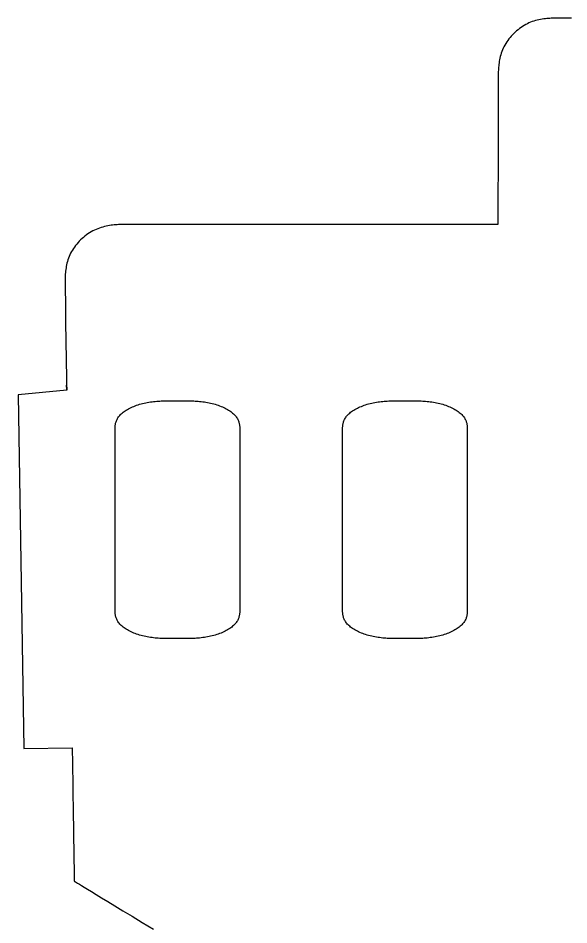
# Model space of a CAD drawing. Header units: millimetres. Extents: x 26 to 901, y 18 to 261.
# Drawn here: x 25.6 to 80.1, y 136.8 to 226.5 of the extents above; entities that cross this region are included whole.
import ezdxf

# ---------------------------------------------------------------- set-up
doc = ezdxf.new("R2010")
doc.units = ezdxf.units.MM

msp = doc.modelspace()

# ---------------------------------------------------------------- linework, layer by layer
at = {"flags": 128}
for points in [[(80.328989, 226.546289), (79.604828, 226.546289), (78.913376, 226.546229), (78.810935, 226.54581), (78.700592, 226.544672), (78.582875, 226.542455), (78.458315, 226.538801), (78.327441, 226.53335), (78.190782, 226.525742), (78.048869, 226.515619), (77.902231, 226.50262), (77.751396, 226.486386), (77.596896, 226.466558), (77.439258, 226.442776), (77.279014, 226.414681), (77.116692, 226.381914), (76.952822, 226.344115), (76.787934, 226.300924), (76.622556, 226.251983), (76.457219, 226.196932), (76.292452, 226.135411), (76.128785, 226.067061), (75.966707, 225.99163), (75.806543, 225.909289), (75.648578, 225.820319), (75.493098, 225.724999), (75.340387, 225.623609), (75.190732, 225.516428), (75.044417, 225.403735), (74.901727, 225.285811), (74.762948, 225.162935), (74.628365, 225.035386), (74.498262, 224.903443), (74.372925, 224.767387), (74.252639, 224.627497), (74.13769, 224.484052), (74.028362, 224.337331), (73.924941, 224.187616), (73.827711, 224.035184), (73.736959, 223.880315), (73.652969, 223.723289), (73.576025, 223.564386), (73.506306, 223.403925), (73.443553, 223.242385), (73.387398, 223.080285), (73.337477, 222.918144), (73.293421, 222.756483), (73.254864, 222.59582), (73.221441, 222.436674), (73.192783, 222.279564), (73.168525, 222.125011), (73.1483, 221.973532), (73.13174, 221.825648), (73.118481, 221.681877), (73.108155, 221.542738), (73.100395, 221.408752), (73.094834, 221.280436), (73.091107, 221.158311), (73.088846, 221.042896), (73.087685, 220.934709), (73.087257, 220.834271), (73.087196, 220.742099), (73.087196, 220.156334), (73.087195, 220.156042), (73.08719, 220.153997), (73.087177, 220.148445), (73.087151, 220.137632), (73.087108, 220.119807), (73.087044, 220.093215), (73.086955, 220.056102), (73.086836, 220.006717), (73.086683, 219.943305), (73.086493, 219.864113), (73.086259, 219.767388), (73.08598, 219.651376), (73.08565, 219.514325), (73.085265, 219.35448), (73.084821, 219.170088), (73.084314, 218.959396), (73.083739, 218.720652), (73.083092, 218.452101), (73.08237, 218.151989), (73.081567, 217.818565), (73.080681, 217.450951), (73.07972, 217.051777), (73.078692, 216.624549), (73.077604, 216.172776), (73.076465, 215.699962), (73.075284, 215.209614), (73.07407, 214.705241), (73.07283, 214.190347), (73.071573, 213.66844), (73.070308, 213.143026), (73.069043, 212.617613), (73.067786, 212.095706), (73.066546, 211.580812), (73.065332, 211.076439), (73.064151, 210.586091), (73.063013, 210.113277), (73.061925, 209.661504), (73.060896, 209.234276), (73.059935, 208.835102), (73.05905, 208.467488), (73.058247, 208.134064), (73.057524, 207.833952), (73.056877, 207.565401), (73.056302, 207.326656), (73.055795, 207.115965), (73.055351, 206.931573), (73.054966, 206.771728), (73.054636, 206.634677), (73.054357, 206.518665), (73.054124, 206.42194), (73.053933, 206.342748), (73.053781, 206.279336), (73.053662, 206.229951), (73.053572, 206.192838), (73.053508, 206.166246), (73.053465, 206.148421), (73.053439, 206.137608), (73.053426, 206.132056), (73.053421, 206.130011), (73.05342, 206.129719), (73.052665, 206.129719), (73.047375, 206.129719), (73.033018, 206.129719), (73.005059, 206.129719), (72.958965, 206.129719), (72.890202, 206.129719), (72.794235, 206.129719), (72.666532, 206.129719), (72.502558, 206.129719), (72.297779, 206.129719), (72.047662, 206.129719), (71.747672, 206.129719), (71.393276, 206.129719), (70.979941, 206.129719), (70.503131, 206.129719), (69.958313, 206.129719), (69.340954, 206.129719), (68.64652, 206.129719), (67.870476, 206.129719), (67.008289, 206.129719), (66.057692, 206.129719), (65.025486, 206.129719), (63.920739, 206.129719), (62.752517, 206.129719), (61.529889, 206.129719), (60.261923, 206.129719), (58.957686, 206.129719), (57.626246, 206.129719), (56.27667, 206.129719), (54.918027, 206.129719), (53.559384, 206.129719), (52.209808, 206.129719), (50.878368, 206.129719), (49.574131, 206.129719), (48.306165, 206.129719), (47.083537, 206.129719), (45.915315, 206.129719), (44.810567, 206.129719), (43.778361, 206.129719), (42.827764, 206.129719), (41.965578, 206.129719), (41.189534, 206.129719), (40.4951, 206.129719), (39.877741, 206.129719), (39.332923, 206.129719), (38.856113, 206.129719), (38.442777, 206.129719), (38.088382, 206.129719), (37.788392, 206.129719), (37.538275, 206.129719), (37.333496, 206.129719), (37.169522, 206.129719), (37.041819, 206.129719), (36.945852, 206.129719), (36.877088, 206.129719), (36.830995, 206.129719), (36.803036, 206.129719), (36.788679, 206.129719), (36.783389, 206.129719), (36.782634, 206.129719), (36.087438, 206.129658), (35.984435, 206.129235), (35.873473, 206.128088), (35.755077, 206.125853), (35.629774, 206.122169), (35.49809, 206.116674), (35.36055, 206.109004), (35.217679, 206.098798), (35.070003, 206.085692), (34.918048, 206.069326), (34.76234, 206.049336), (34.603405, 206.02536), (34.441767, 205.997036), (34.277953, 205.964001), (34.112488, 205.925894), (33.945899, 205.882351), (33.778709, 205.83301), (33.611447, 205.777509), (33.444637, 205.715486), (33.278804, 205.646578), (33.114438, 205.570531), (32.951883, 205.487518), (32.791445, 205.397822), (32.633431, 205.301725), (32.478149, 205.199508), (32.325904, 205.091454), (32.177005, 204.977845), (32.031757, 204.858962), (31.890468, 204.735087), (31.753445, 204.606504), (31.620995, 204.473492), (31.493425, 204.336334), (31.371041, 204.195313), (31.254151, 204.05071), (31.143061, 203.902807), (31.038079, 203.751886), (30.939511, 203.598229), (30.847664, 203.442118), (30.762845, 203.283835), (30.685361, 203.123662), (30.615404, 202.96192), (30.5527, 202.799094), (30.49686, 202.635706), (30.447496, 202.472278), (30.404218, 202.309336), (30.366637, 202.147401), (30.334366, 201.986997), (30.307014, 201.828647), (30.284194, 201.672874), (30.265516, 201.520202), (30.250591, 201.371153), (30.239031, 201.226251), (30.230446, 201.086018), (30.224448, 200.950979), (30.220648, 200.821656), (30.218657, 200.698573), (30.218086, 200.582252), (30.218547, 200.473217), (30.21965, 200.371991), (30.221005, 200.279097), (30.230029, 199.688741), (30.230029, 199.688686), (30.230035, 199.688304), (30.230051, 199.687267), (30.230082, 199.685248), (30.230132, 199.681919), (30.230208, 199.676953), (30.230314, 199.670021), (30.230455, 199.660798), (30.230636, 199.648955), (30.230862, 199.634165), (30.231138, 199.6161), (30.231469, 199.594434), (30.231859, 199.568837), (30.232315, 199.538984), (30.232841, 199.504547), (30.233442, 199.465197), (30.234123, 199.420609), (30.234889, 199.370453), (30.235745, 199.314403), (30.236696, 199.252132), (30.237744, 199.183476), (30.238883, 199.108925), (30.240101, 199.029134), (30.241389, 198.94476), (30.242738, 198.856456), (30.244136, 198.764877), (30.245575, 198.670678), (30.247043, 198.574516), (30.248532, 198.477042), (30.250031, 198.378915), (30.251529, 198.280787), (30.253017, 198.183314), (30.254486, 198.087151), (30.255924, 197.992953), (30.257323, 197.901374), (30.258671, 197.81307), (30.25996, 197.728695), (30.261178, 197.648905), (30.262317, 197.574354), (30.263365, 197.505697), (30.264316, 197.443426), (30.265172, 197.387376), (30.265937, 197.337221), (30.266618, 197.292632), (30.26722, 197.253283), (30.267745, 197.218845), (30.268201, 197.188992), (30.268592, 197.163396), (30.268923, 197.141729), (30.269199, 197.123664), (30.269425, 197.108875), (30.269606, 197.097031), (30.269747, 197.087808), (30.269852, 197.080877), (30.269928, 197.07591), (30.269979, 197.072581), (30.27001, 197.070562), (30.270026, 197.069525), (30.270032, 197.069143), (30.270032, 197.069088), (30.267676, 197.031892), (30.267327, 197.026377), (30.266953, 197.020429), (30.266556, 197.014074), (30.266138, 197.007336), (30.265701, 197.00024), (30.265248, 196.99281), (30.264782, 196.985072), (30.264305, 196.97705), (30.263819, 196.968769), (30.263327, 196.960255), (30.26283, 196.95153), (30.262333, 196.942621), (30.261836, 196.933553), (30.261343, 196.924349), (30.260856, 196.915035), (30.260377, 196.905636), (30.259908, 196.896176), (30.259453, 196.88668), (30.259013, 196.877173), (30.258591, 196.867677), (30.258187, 196.858194), (30.257801, 196.848725), (30.257434, 196.83927), (30.257085, 196.82983), (30.256755, 196.820405), (30.256444, 196.810994), (30.256151, 196.801599), (30.255879, 196.792218), (30.255625, 196.782853), (30.25539, 196.773504), (30.255176, 196.76417), (30.254981, 196.754853), (30.254806, 196.745551), (30.254651, 196.736266), (30.254516, 196.726997), (30.254402, 196.717745), (30.254308, 196.708509), (30.254235, 196.699291), (30.254183, 196.69009), (30.254151, 196.68091), (30.254139, 196.671769), (30.254144, 196.662688), (30.254167, 196.65369), (30.254204, 196.644796), (30.254255, 196.636028), (30.254319, 196.627407), (30.254393, 196.618956), (30.254476, 196.610695), (30.254566, 196.602646), (30.254664, 196.594832), (30.254766, 196.587274), (30.254871, 196.579993), (30.254978, 196.573011), (30.255086, 196.56635), (30.255193, 196.560032), (30.255297, 196.554078), (30.255397, 196.54851), (30.255492, 196.543349), (30.25558, 196.538618), (30.256139, 196.508556), (30.256141, 196.508422), (30.256158, 196.507491), (30.256203, 196.504963), (30.256291, 196.500041), (30.256437, 196.491925), (30.256655, 196.479817), (30.256958, 196.462921), (30.257362, 196.440436), (30.25788, 196.411565), (30.258527, 196.375509), (30.259317, 196.33147), (30.260265, 196.278651), (30.261385, 196.216252), (30.262691, 196.143476), (30.264198, 196.059523), (30.26592, 195.963596), (30.267871, 195.854897), (30.270065, 195.732627), (30.272518, 195.595988), (30.275242, 195.444182), (30.278246, 195.276809), (30.281508, 195.095067), (30.285, 194.900553), (30.288691, 194.694863), (30.292555, 194.479593), (30.296562, 194.256341), (30.300683, 194.026702), (30.304891, 193.792274), (30.309156, 193.554652), (30.31345, 193.315434), (30.317743, 193.076216), (30.322008, 192.838595), (30.326216, 192.604167), (30.330337, 192.374528), (30.334344, 192.151276), (30.338208, 191.936007), (30.341899, 191.730316), (30.345391, 191.535802), (30.348653, 191.35406), (30.351657, 191.186688), (30.354382, 191.034881), (30.356834, 190.898242), (30.359029, 190.775972), (30.36098, 190.667273), (30.362701, 190.571346), (30.364208, 190.487394), (30.365514, 190.414617), (30.366634, 190.352218), (30.367582, 190.299399), (30.37647, 189.803931), (30.369019, 190.219305), (30.369538, 190.190434), (30.369941, 190.167949), (30.370245, 190.151052), (30.370462, 190.138944), (30.370608, 190.130829), (30.370696, 190.125906), (30.370742, 190.123378), (30.370758, 190.122447), (30.377664, 189.737408), (25.567239, 189.276041), (26.122764, 154.276041)], [(41.332052, 188.693314), (41.897616, 188.693314), (41.986608, 188.693285), (42.083583, 188.693081), (42.188038, 188.692527), (42.299474, 188.691448), (42.417387, 188.68967), (42.541277, 188.687016), (42.670643, 188.683313), (42.804984, 188.678385), (42.943797, 188.672057), (43.086582, 188.664155), (43.232837, 188.654503), (43.382061, 188.642927), (43.533754, 188.629251), (43.687412, 188.6133), (43.842536, 188.594901), (43.998624, 188.573877), (44.155175, 188.550054), (44.311686, 188.523256), (44.467658, 188.49331), (44.622588, 188.460038), (44.776014, 188.42332), (44.927627, 188.38324), (45.077158, 188.339934), (45.224337, 188.29354), (45.368893, 188.244194), (45.510557, 188.192033), (45.649059, 188.137194), (45.784129, 188.079814), (45.915497, 188.020031), (46.042894, 187.957979), (46.166048, 187.893798), (46.284691, 187.827622), (46.398553, 187.75959), (46.507362, 187.689838), (46.610851, 187.618504), (46.708749, 187.545723), (46.800785, 187.471633), (46.88669, 187.39637), (46.966194, 187.320072), (47.039027, 187.242876), (47.105022, 187.164936), (47.164424, 187.086486), (47.217579, 187.007777), (47.264834, 186.929059), (47.306537, 186.850585), (47.343034, 186.772604), (47.374672, 186.695368), (47.401799, 186.619127), (47.424761, 186.544135), (47.443906, 186.470641), (47.459581, 186.398896), (47.472132, 186.329153), (47.481907, 186.26166), (47.489253, 186.196671), (47.494516, 186.134436), (47.498044, 186.075207), (47.500185, 186.019233), (47.501283, 185.966768), (47.501688, 185.91806), (47.501746, 185.589304), (47.501746, 185.588943), (47.501746, 185.586416), (47.501746, 185.579556), (47.501746, 185.566198), (47.501746, 185.544175), (47.501746, 185.511321), (47.501746, 185.465471), (47.501746, 185.404456), (47.501746, 185.326113), (47.501746, 185.228273), (47.501746, 185.108773), (47.501746, 184.965444), (47.501746, 184.796121), (47.501746, 184.598637), (47.501746, 184.370827), (47.501746, 184.110524), (47.501746, 183.815563), (47.501746, 183.483776), (47.501746, 183.112998), (47.501746, 182.701062), (47.501746, 182.246887), (47.501746, 181.753719), (47.501746, 181.225893), (47.501746, 180.667741), (47.501746, 180.083594), (47.501746, 179.477785), (47.501746, 178.854647), (47.501746, 178.218512), (47.501746, 177.573712), (47.501746, 176.92458), (47.501746, 176.275448), (47.501746, 175.630648), (47.501746, 174.994513), (47.501746, 174.371375), (47.501746, 173.765566), (47.501746, 173.181419), (47.501746, 172.623267), (47.501746, 172.095441), (47.501746, 171.602273), (47.501746, 171.148097), (47.501746, 170.736162), (47.501746, 170.365384), (47.501746, 170.033597), (47.501746, 169.738636), (47.501746, 169.478333), (47.501746, 169.250523), (47.501746, 169.053039), (47.501746, 168.883716), (47.501746, 168.740387), (47.501746, 168.620886), (47.501746, 168.523047), (47.501746, 168.444703), (47.501746, 168.383689), (47.501746, 168.337838), (47.501746, 168.304985), (47.501746, 168.282962), (47.501746, 168.269604), (47.501746, 168.262744), (47.501746, 168.260217), (47.501746, 168.259856), (47.501746, 167.975777), (47.501688, 167.931076), (47.501283, 167.882365), (47.500185, 167.829896), (47.498044, 167.773919), (47.494516, 167.714685), (47.489253, 167.652446), (47.481907, 167.587453), (47.472132, 167.519956), (47.459581, 167.450208), (47.443906, 167.378459), (47.424761, 167.30496), (47.401799, 167.229963), (47.374672, 167.153719), (47.343034, 167.076479), (47.306537, 166.998494), (47.264834, 166.920015), (47.217579, 166.841293), (47.164424, 166.76258), (47.105022, 166.684127), (47.039027, 166.606184), (46.966194, 166.528985), (46.88669, 166.452685), (46.800785, 166.377419), (46.708749, 166.303328), (46.610851, 166.230545), (46.507362, 166.159208), (46.398553, 166.089455), (46.284691, 166.021422), (46.166048, 165.955246), (46.042894, 165.891063), (45.915497, 165.829011), (45.784129, 165.769227), (45.649059, 165.711847), (45.510557, 165.657008), (45.368893, 165.604846), (45.224337, 165.5555), (45.077158, 165.509106), (44.927627, 165.4658), (44.776014, 165.42572), (44.622588, 165.389002), (44.467658, 165.35573), (44.311686, 165.325784), (44.155175, 165.298986), (43.998624, 165.275163), (43.842536, 165.254139), (43.687412, 165.235739), (43.533754, 165.219789), (43.382061, 165.206113), (43.232837, 165.194537), (43.086582, 165.184885), (42.943797, 165.176983), (42.804984, 165.170655), (42.670643, 165.165727), (42.541277, 165.162024), (42.417387, 165.159371), (42.299474, 165.157592), (42.188038, 165.156513), (42.083583, 165.155959), (41.986608, 165.155755), (41.332052, 165.155726), (40.766449, 165.155726), (40.67745, 165.155755), (40.580469, 165.155959), (40.476005, 165.156512), (40.364562, 165.157588), (40.246641, 165.159363), (40.122743, 165.162011), (39.993368, 165.165707), (39.859019, 165.170624), (39.720197, 165.176939), (39.577403, 165.184825), (39.431139, 165.194457), (39.281905, 165.20601), (39.130204, 165.219657), (38.976537, 165.235575), (38.821404, 165.253937), (38.665308, 165.274918), (38.50875, 165.298692), (38.352232, 165.325434), (38.196253, 165.35532), (38.041317, 165.388523), (37.887885, 165.425165), (37.736267, 165.465165), (37.586731, 165.508384), (37.439548, 165.554688), (37.294989, 165.603941), (37.153322, 165.656007), (37.014816, 165.71075), (36.879744, 165.768035), (36.748374, 165.827725), (36.620976, 165.889686), (36.49782, 165.953781), (36.379176, 166.019874), (36.265314, 166.087829), (36.156503, 166.157512), (36.053014, 166.228786), (35.955117, 166.301515), (35.86308, 166.375563), (35.777175, 166.450795), (35.697671, 166.527076), (35.624838, 166.604268), (35.558842, 166.682217), (35.499441, 166.760691), (35.446286, 166.839436), (35.399031, 166.918202), (35.357328, 166.996734), (35.320831, 167.074782), (35.289193, 167.152093), (35.262066, 167.228415), (35.239104, 167.303495), (35.219958, 167.377081), (35.204284, 167.448922), (35.191733, 167.518765), (35.181958, 167.586356), (35.174612, 167.651445), (35.169348, 167.713779), (35.16582, 167.773106), (35.16368, 167.829174), (35.162581, 167.88173), (35.162176, 167.930522), (35.162118, 168.259856), (35.162118, 168.260217), (35.162118, 168.262744), (35.162118, 168.269604), (35.162118, 168.282962), (35.162118, 168.304985), (35.162118, 168.337838), (35.162118, 168.383689), (35.162118, 168.444703), (35.162118, 168.523047), (35.162118, 168.620886), (35.162118, 168.740387), (35.162118, 168.883716), (35.162118, 169.053039), (35.162118, 169.250523), (35.162118, 169.478333), (35.162118, 169.738636), (35.162118, 170.033597), (35.162118, 170.365384), (35.162118, 170.736162), (35.162118, 171.148097), (35.162118, 171.602273), (35.162118, 172.095441), (35.162118, 172.623267), (35.162118, 173.181419), (35.162118, 173.765566), (35.162118, 174.371375), (35.162118, 174.994513), (35.162118, 175.630648), (35.162118, 176.275448), (35.162118, 176.92458), (35.162118, 177.573712), (35.162118, 178.218512), (35.162118, 178.854647), (35.162118, 179.477785), (35.162118, 180.083594), (35.162118, 180.667741), (35.162118, 181.225893), (35.162118, 181.753719), (35.162118, 182.246887), (35.162118, 182.701062), (35.162118, 183.112998), (35.162118, 183.483776), (35.162118, 183.815563), (35.162118, 184.110524), (35.162118, 184.370827), (35.162118, 184.598637), (35.162118, 184.796121), (35.162118, 184.965444), (35.162118, 185.108773), (35.162118, 185.228273), (35.162118, 185.326113), (35.162118, 185.404456), (35.162118, 185.465471), (35.162118, 185.511321), (35.162118, 185.544175), (35.162118, 185.566198), (35.162118, 185.579556), (35.162118, 185.586416), (35.162118, 185.588943), (35.162118, 185.589304), (35.162118, 185.873842), (35.162176, 185.918615), (35.162581, 185.967404), (35.16368, 186.019956), (35.16582, 186.076019), (35.169348, 186.135342), (35.174612, 186.197672), (35.181958, 186.262757), (35.191733, 186.330344), (35.204284, 186.400182), (35.219958, 186.472018), (35.239104, 186.5456), (35.262066, 186.620676), (35.289193, 186.696993), (35.320831, 186.7743), (35.357328, 186.852344), (35.399031, 186.930872), (35.446286, 187.009633), (35.499441, 187.088376), (35.558842, 187.166846), (35.624838, 187.244792), (35.697671, 187.321982), (35.777175, 187.398259), (35.86308, 187.473489), (35.955117, 187.547536), (36.053014, 187.620263), (36.156503, 187.691535), (36.265314, 187.761216), (36.379176, 187.829171), (36.49782, 187.895263), (36.620976, 187.959357), (36.748374, 188.021317), (36.879744, 188.081007), (37.014816, 188.138291), (37.153322, 188.193034), (37.294989, 188.245099), (37.439548, 188.294352), (37.586731, 188.340656), (37.736267, 188.383876), (37.887885, 188.423874), (38.041317, 188.460517), (38.196253, 188.49372), (38.352232, 188.523606), (38.50875, 188.550348), (38.665308, 188.574122), (38.821404, 188.595103), (38.976537, 188.613465), (39.130204, 188.629383), (39.281905, 188.64303), (39.431139, 188.654583), (39.577403, 188.664215), (39.720197, 188.672101), (39.859019, 188.678415), (39.993368, 188.683333), (40.122743, 188.687029), (40.246641, 188.689677), (40.364562, 188.691452), (40.476005, 188.692528), (40.580469, 188.693081), (40.67745, 188.693285), (41.332052, 188.693314)], [(63.853975, 188.693314), (64.419538, 188.693314), (64.508531, 188.693285), (64.605505, 188.693081), (64.709961, 188.692527), (64.821396, 188.691448), (64.939309, 188.68967), (65.0632, 188.687016), (65.192565, 188.683313), (65.326906, 188.678385), (65.465719, 188.672057), (65.608504, 188.664155), (65.754759, 188.654503), (65.903984, 188.642927), (66.055676, 188.629251), (66.209335, 188.6133), (66.364459, 188.594901), (66.520546, 188.573877), (66.677097, 188.550054), (66.833608, 188.523256), (66.98958, 188.49331), (67.14451, 188.460038), (67.297936, 188.42332), (67.449549, 188.38324), (67.59908, 188.339934), (67.746259, 188.29354), (67.890815, 188.244194), (68.032479, 188.192033), (68.170981, 188.137194), (68.306052, 188.079814), (68.437419, 188.020031), (68.564816, 187.957979), (68.68797, 187.893798), (68.806613, 187.827622), (68.920475, 187.75959), (69.029285, 187.689838), (69.132773, 187.618504), (69.230671, 187.545723), (69.322707, 187.471633), (69.408612, 187.39637), (69.488116, 187.320072), (69.560949, 187.242876), (69.626945, 187.164936), (69.686346, 187.086486), (69.739501, 187.007777), (69.786756, 186.929059), (69.828459, 186.850585), (69.864956, 186.772604), (69.896594, 186.695368), (69.923721, 186.619127), (69.946684, 186.544135), (69.965829, 186.470641), (69.981503, 186.398896), (69.994054, 186.329153), (70.003829, 186.26166), (70.011175, 186.196671), (70.016438, 186.134436), (70.019967, 186.075207), (70.022107, 186.019233), (70.023206, 185.966768), (70.023611, 185.91806), (70.023669, 185.589304), (70.023669, 185.588943), (70.023669, 185.586416), (70.023669, 185.579556), (70.023669, 185.566198), (70.023669, 185.544175), (70.023669, 185.511321), (70.023669, 185.465471), (70.023669, 185.404456), (70.023669, 185.326113), (70.023669, 185.228273), (70.023669, 185.108773), (70.023669, 184.965444), (70.023669, 184.796121), (70.023669, 184.598637), (70.023669, 184.370827), (70.023669, 184.110524), (70.023669, 183.815563), (70.023669, 183.483776), (70.023669, 183.112998), (70.023669, 182.701062), (70.023669, 182.246887), (70.023669, 181.753719), (70.023669, 181.225893), (70.023669, 180.667741), (70.023669, 180.083594), (70.023669, 179.477785), (70.023669, 178.854647), (70.023669, 178.218512), (70.023669, 177.573712), (70.023669, 176.92458), (70.023669, 176.275448), (70.023669, 175.630648), (70.023669, 174.994513), (70.023669, 174.371375), (70.023669, 173.765566), (70.023669, 173.181419), (70.023669, 172.623267), (70.023669, 172.095441), (70.023669, 171.602273), (70.023669, 171.148097), (70.023669, 170.736162), (70.023669, 170.365384), (70.023669, 170.033597), (70.023669, 169.738636), (70.023669, 169.478333), (70.023669, 169.250523), (70.023669, 169.053039), (70.023669, 168.883716), (70.023669, 168.740387), (70.023669, 168.620886), (70.023669, 168.523047), (70.023669, 168.444703), (70.023669, 168.383689), (70.023669, 168.337838), (70.023669, 168.304985), (70.023669, 168.282962), (70.023669, 168.269604), (70.023669, 168.262744), (70.023669, 168.260217), (70.023669, 168.259856), (70.023669, 167.975777), (70.023611, 167.931076), (70.023206, 167.882365), (70.022107, 167.829896), (70.019967, 167.773919), (70.016438, 167.714685), (70.011175, 167.652446), (70.003829, 167.587453), (69.994054, 167.519956), (69.981503, 167.450208), (69.965829, 167.378459), (69.946684, 167.30496), (69.923721, 167.229963), (69.896594, 167.153719), (69.864956, 167.076479), (69.828459, 166.998494), (69.786756, 166.920015), (69.739501, 166.841293), (69.686346, 166.76258), (69.626945, 166.684127), (69.560949, 166.606184), (69.488116, 166.528985), (69.408612, 166.452685), (69.322707, 166.377419), (69.230671, 166.303328), (69.132773, 166.230545), (69.029285, 166.159208), (68.920475, 166.089455), (68.806613, 166.021422), (68.68797, 165.955246), (68.564816, 165.891063), (68.437419, 165.829011), (68.306052, 165.769227), (68.170981, 165.711847), (68.032479, 165.657008), (67.890815, 165.604846), (67.746259, 165.5555), (67.59908, 165.509106), (67.449549, 165.4658), (67.297936, 165.42572), (67.14451, 165.389002), (66.98958, 165.35573), (66.833608, 165.325784), (66.677097, 165.298986), (66.520546, 165.275163), (66.364459, 165.254139), (66.209335, 165.235739), (66.055676, 165.219789), (65.903984, 165.206113), (65.754759, 165.194537), (65.608504, 165.184885), (65.465719, 165.176983), (65.326906, 165.170655), (65.192565, 165.165727), (65.0632, 165.162024), (64.939309, 165.159371), (64.821396, 165.157592), (64.709961, 165.156513), (64.605505, 165.155959), (64.508531, 165.155755), (63.853975, 165.155726), (63.288351, 165.155726), (63.199349, 165.155755), (63.102364, 165.155959), (62.997898, 165.156512), (62.886451, 165.157588), (62.768526, 165.159363), (62.644623, 165.162011), (62.515245, 165.165707), (62.380891, 165.170624), (62.242065, 165.176939), (62.099268, 165.184825), (61.953, 165.194457), (61.803763, 165.20601), (61.652059, 165.219657), (61.498389, 165.235575), (61.343254, 165.253937), (61.187155, 165.274918), (61.030596, 165.298692), (60.874075, 165.325434), (60.718096, 165.35532), (60.56316, 165.388523), (60.409728, 165.425165), (60.25811, 165.465165), (60.108576, 165.508384), (59.961395, 165.554688), (59.816837, 165.603941), (59.675173, 165.656007), (59.536671, 165.71075), (59.401602, 165.768035), (59.270236, 165.827725), (59.142841, 165.889686), (59.019689, 165.953781), (58.901049, 166.019874), (58.787191, 166.087829), (58.678384, 166.157512), (58.574899, 166.228786), (58.477005, 166.301515), (58.384972, 166.375563), (58.299071, 166.450795), (58.21957, 166.527076), (58.14674, 166.604268), (58.080748, 166.682217), (58.021349, 166.760691), (57.968196, 166.839436), (57.920943, 166.918202), (57.879242, 166.996734), (57.842747, 167.074782), (57.811109, 167.152093), (57.783984, 167.228415), (57.761022, 167.303495), (57.741878, 167.377081), (57.726204, 167.448922), (57.713654, 167.518765), (57.703879, 167.586356), (57.696534, 167.651445), (57.691271, 167.713779), (57.687742, 167.773106), (57.685603, 167.829174), (57.684504, 167.88173), (57.684099, 167.930522), (57.684041, 168.259856), (57.684041, 168.260217), (57.684041, 168.262744), (57.684041, 168.269604), (57.684041, 168.282962), (57.684041, 168.304985), (57.684041, 168.337838), (57.684041, 168.383689), (57.684041, 168.444703), (57.684041, 168.523047), (57.684041, 168.620886), (57.684041, 168.740387), (57.684041, 168.883716), (57.684041, 169.053039), (57.684041, 169.250523), (57.684041, 169.478333), (57.684041, 169.738636), (57.684041, 170.033597), (57.684041, 170.365384), (57.684041, 170.736162), (57.684041, 171.148097), (57.684041, 171.602273), (57.684041, 172.095441), (57.684041, 172.623267), (57.684041, 173.181419), (57.684041, 173.765566), (57.684041, 174.371375), (57.684041, 174.994513), (57.684041, 175.630648), (57.684041, 176.275448), (57.684041, 176.92458), (57.684041, 177.573712), (57.684041, 178.218512), (57.684041, 178.854647), (57.684041, 179.477785), (57.684041, 180.083594), (57.684041, 180.667741), (57.684041, 181.225893), (57.684041, 181.753719), (57.684041, 182.246887), (57.684041, 182.701062), (57.684041, 183.112998), (57.684041, 183.483776), (57.684041, 183.815563), (57.684041, 184.110524), (57.684041, 184.370827), (57.684041, 184.598637), (57.684041, 184.796121), (57.684041, 184.965444), (57.684041, 185.108773), (57.684041, 185.228273), (57.684041, 185.326113), (57.684041, 185.404456), (57.684041, 185.465471), (57.684041, 185.511321), (57.684041, 185.544175), (57.684041, 185.566198), (57.684041, 185.579556), (57.684041, 185.586416), (57.684041, 185.588943), (57.684041, 185.589304), (57.684041, 185.873842), (57.684099, 185.918615), (57.684504, 185.967404), (57.685603, 186.019956), (57.687742, 186.076019), (57.691271, 186.135342), (57.696534, 186.197672), (57.703879, 186.262757), (57.713654, 186.330344), (57.726204, 186.400182), (57.741878, 186.472018), (57.761022, 186.5456), (57.783984, 186.620676), (57.811109, 186.696993), (57.842747, 186.7743), (57.879242, 186.852344), (57.920943, 186.930872), (57.968196, 187.009633), (58.021349, 187.088376), (58.080748, 187.166846), (58.14674, 187.244792), (58.21957, 187.321982), (58.299071, 187.398259), (58.384972, 187.473489), (58.477005, 187.547536), (58.574899, 187.620263), (58.678384, 187.691535), (58.787191, 187.761216), (58.901049, 187.829171), (59.019689, 187.895263), (59.142841, 187.959357), (59.270236, 188.021317), (59.401602, 188.081007), (59.536671, 188.138291), (59.675173, 188.193034), (59.816837, 188.245099), (59.961395, 188.294352), (60.108576, 188.340656), (60.25811, 188.383876), (60.409728, 188.423874), (60.56316, 188.460517), (60.718096, 188.49372), (60.874075, 188.523606), (61.030596, 188.550348), (61.187155, 188.574122), (61.343254, 188.595103), (61.498389, 188.613465), (61.652059, 188.629383), (61.803763, 188.64303), (61.953, 188.654583), (62.099268, 188.664215), (62.242065, 188.672101), (62.380891, 188.678415), (62.515245, 188.683333), (62.644623, 188.687029), (62.768526, 188.689677), (62.886451, 188.691452), (62.997898, 188.692528), (63.102364, 188.693081), (63.199349, 188.693285), (63.853975, 188.693314)], [(26.122764, 154.276041), (30.922159, 154.352218), (30.929717, 153.85713), (30.938841, 153.259435), (30.948304, 152.639575), (30.958037, 152.001983), (30.967974, 151.351092), (30.978046, 150.691336), (30.988185, 150.027148), (30.998324, 149.362959), (31.008396, 148.703203), (31.018333, 148.052313), (31.028066, 147.414721), (31.037529, 146.794861), (31.046653, 146.197165), (31.055371, 145.626066), (31.063616, 145.085997), (31.071319, 144.581391), (31.078413, 144.11668), (31.084847, 143.69519), (31.090639, 143.315812), (31.095822, 142.976329), (31.100429, 142.674526), (31.104495, 142.408186), (31.108053, 142.175092), (31.111138, 141.973027), (31.113783, 141.799777), (31.116021, 141.653124), (31.117888, 141.53085), (31.119416, 141.430742), (31.12064, 141.350581), (31.121593, 141.288152), (31.122309, 141.241238), (31.122822, 141.207622), (31.123167, 141.185089), (31.123375, 141.17142), (31.123482, 141.164402), (31.123521, 141.161816), (31.123527, 141.161446), (31.124508, 141.160852), (31.13137, 141.156691), (31.149994, 141.145396), (31.186264, 141.1234), (31.246061, 141.087137), (31.335265, 141.033039), (31.459759, 140.95754), (31.625424, 140.857073), (31.838141, 140.728072), (32.103793, 140.566968), (32.428262, 140.370196), (32.817427, 140.134188), (33.277172, 139.855378), (33.813378, 139.530198), (34.431926, 139.155082), (35.138698, 138.726463), (35.939575, 138.240775), (36.84044, 137.69445), (37.847174, 137.08392), (38.965657, 136.405621)]]:
    msp.add_lwpolyline(points, dxfattribs=at)

doc.saveas('drawing.dxf')
